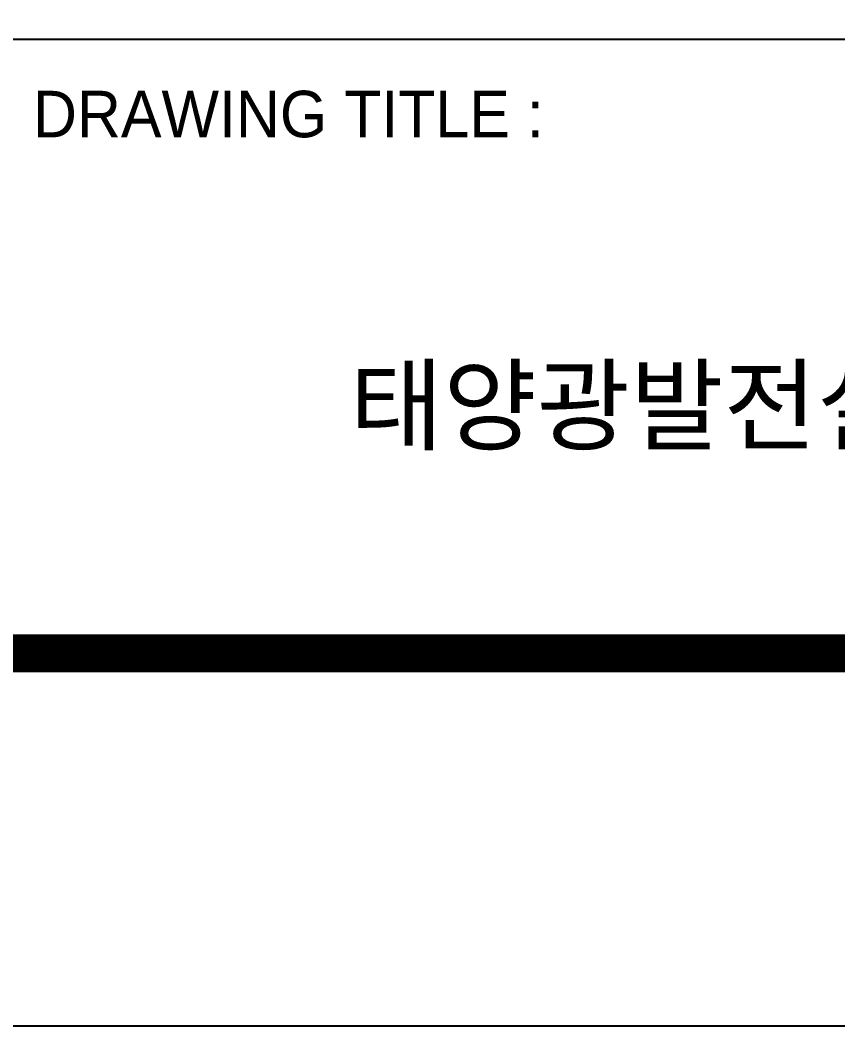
# Model space of a CAD drawing. Header units: millimetres. Extents: x 10297564 to 11610295, y -9287743 to -8409454.
# Drawn here: x 10589995 to 10594387, y -9123565 to -9118161 of the extents above; entities that cross this region are included whole.
import ezdxf
from ezdxf.enums import TextEntityAlignment as Align

# ---------------------------------------------------------------- set-up
doc = ezdxf.new("R2010")
doc.units = ezdxf.units.MM
doc.header["$LTSCALE"] = 100
for name, color, linetype in [('_도곽_마크', 7, 'Continuous'), ('BOX', 7, 'Continuous'), ('BOX_Def', 8, 'Continuous')]:
    doc.layers.add(name, color=color, linetype=linetype)
doc.layers.add('DIJ1-TEXT', color=7, linetype='Continuous', lineweight=5)
doc.layers.add('TITLE', color=7, linetype='Continuous', lineweight=0)
doc.styles.add('RomanS', font='Dotum.ttf')

# ---------------------------------------------------------------- blocks, each defined once
blk = doc.blocks.new('A$C78AD5414')
at = {"layer": '_도곽_마크'}
for points in [[(536, 53), (400, 53)], [(40, 21), (811, 21)]]:
    blk.add_lwpolyline(points, dxfattribs=at)
at = {"layer": 'BOX', "const_width": 2}
blk.add_lwpolyline([(40, 20), (40, 574), (811, 574), (811, 20)], close=True, dxfattribs=at)
at = {"layer": 'BOX_Def'}
blk.add_lwpolyline([(0, 0), (841, 0), (841, 594), (0, 594)], close=True, dxfattribs=at)
at = {"layer": 'DIJ1-TEXT', "style": 'RomanS'}
blk.add_text('DRAWING TITLE :', height=2.5, dxfattribs=at).set_placement((402, 49), align=Align.MIDDLE_LEFT)

msp = doc.modelspace()

# ---------------------------------------------------------------- block references
at = {"layer": 'TITLE', "color": 4, "xscale": 99.9999999987065, "yscale": 99.9999999987065, "zscale": 99.9999999987065}
msp.add_blockref('A$C78AD5414', (10549864, -9123565.4), dxfattribs=at)

# ---------------------------------------------------------------- texts
at = {"layer": 'DIJ1-TEXT', "color": 2, "style": 'RomanS'}
msp.add_text('태양광발전설비 인버터 내부회로도(119kW)', height=400, dxfattribs=at).set_placement((10596664, -9120265.4), align=Align.MIDDLE)

doc.saveas('drawing.dxf')
